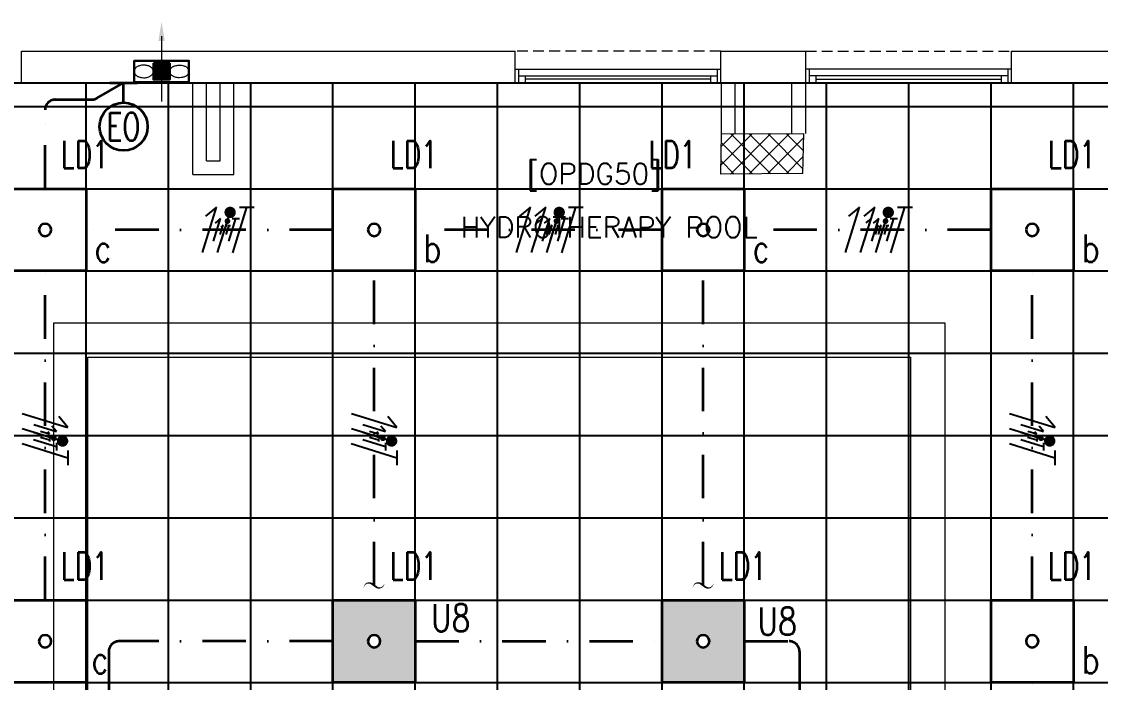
# Model space of a CAD drawing. Header units: inches. Extents: x -12418 to 183584, y -29325 to 19878.
# Drawn here: x 21729 to 29597, y 4800 to 9619 of the extents above; entities that cross this region are included whole.
import ezdxf
from ezdxf.enums import TextEntityAlignment as Align

# ---------------------------------------------------------------- set-up
doc = ezdxf.new("R2010")
doc.units = ezdxf.units.IN
doc.header["$LTSCALE"] = 25
doc.header["$MEASUREMENT"] = 0
for name, pattern in [('00-Ground Floor$0$HIDDEN2', [0.1875, 0.125, -0.0625]), ('DASHDOT', [25.4, 12.7, -6.35, 0, -6.35]), ('DASHED2', [9.525, 6.35, -3.175])]:
    doc.linetypes.add(name, pattern=pattern)
doc.layers.get('0').update_dxf_attribs({"color": 8})
for name, color, linetype, lineweight in [('00-Ground Floor$0$72_EGR_BASE_TEXT', 252, 'Continuous', 5), ('00-Ground Floor$0$Aluminum', 251, 'Continuous', 5), ('00-Ground Floor$0$C-HYDR-CTCH', 251, 'Continuous', 5), ('00-Ground Floor$0$Hatch', 254, 'Continuous', 5), ('00-Ground Floor$0$Proj', 251, 'Continuous', 5), ('00-Ground Floor$0$Walls', 251, 'Continuous', 5), ('E-LITE-CIRC', 6, 'Continuous', 25), ('E-LITE-CIRC-NUMB', 6, 'Continuous', 25), ('E-LITE-CLNG', 150, 'Continuous', 35), ('E-LITE-CLNG-CNDT', 6, 'DASHDOT', 35), ('E-LITE-CTRL', 6, 'Continuous', 25), ('E-LITE-IDEN', 6, 'Continuous', 25), ('E-POWR-CIRC-NUMB', 6, 'Continuous', 25), ('E-POWR-WALL @ 100', 4, 'Continuous', 35), ('E-POWR-WIRE', 6, 'Continuous', 25), ('E-POWR-WIRE @ 100', 6, 'Continuous', 25), ('E-POWR-WIRE @ 20', 6, 'Continuous', 25), ('E-POWR-WIRE @ 50', 6, 'Continuous', 25)]:
    doc.layers.add(name, color=color, linetype=linetype, lineweight=lineweight)
for name, color, linetype in [('00-Ground Floor$0$False Ceiling', 251, 'Continuous'), ('E-LIGHTING CONDUIT', 6, 'Continuous'), ('E-POWR-IDEN', 101, 'Continuous'), ('MC-EX-EQPM', 2, 'Continuous')]:
    doc.layers.add(name, color=color, linetype=linetype)
doc.styles.add('00-Ground Floor$0$SIMPLEX', font='SIMPLEX.shx', dxfattribs={"height": 150})
doc.styles.add('DC_Simplex', font='SIMPLEX.shx', dxfattribs={"width": 0.7})

# ---------------------------------------------------------------- blocks, each defined once
blk = doc.blocks.new('00-Ground Floor$0$A$Ce9e1c4c3')
at = {"layer": '00-Ground Floor$0$False Ceiling', "color": 254}
blk.add_line((-79752.1, 9172.6, 0), (-69822.1, 9172.6, 0), dxfattribs=at)
at = {"layer": '00-Ground Floor$0$False Ceiling', "color": 254, "linetype": 'Continuous'}
for p, q in [((-77800, 1209.6), (-77800, 9172.6)), ((-77200, 1209.6), (-77200, 9172.6)), ((-76600, 1209.6), (-76600, 9172.6)), ((-76000, 1209.6), (-76000, 9172.6)), ((-75400, 1209.6), (-75400, 9172.6)), ((-74800, 1209.6), (-74800, 9172.6)), ((-74200, 1209.6), (-74200, 9172.6)), ((-73600, 1209.6), (-73600, 9172.6)), ((-73000, 1209.6), (-73000, 9172.6)), ((-72400, 1209.6), (-72400, 9172.6)), ((-71800, 1209.6), (-71800, 9172.6)), ((-71200, 1209.6), (-71200, 9172.6)), ((-70600, 1209.6), (-70600, 9172.6)), ((-79752.1, 9000), (-69822.1, 9000)), ((-79752.1, 8400), (-69822.1, 8400)), ((-79752.1, 7800), (-69822.1, 7800)), ((-79752.1, 7200), (-69822.1, 7200)), ((-79752.1, 6600), (-69822.1, 6600)), ((-79752.1, 6000), (-62922.1, 6000)), ((-79752.1, 5400), (-62922.1, 5400)), ((-79752.1, 4800), (-62922.1, 4800))]:
    blk.add_line(p, q, dxfattribs=at)
blk = doc.blocks.new('00-Ground Floor')
at = {"layer": '00-Ground Floor$0$Hatch'}
h = blk.add_hatch(dxfattribs=at)
h.set_pattern_fill('ANSI37', color=256, scale=30)
h.set_pattern_definition([(45, (-1981.42, -13099.68), (-67.35192, 67.35192), []), (135, (-1981.42, -13099.68), (-67.35192, -67.35192), [])])
h.paths.add_polyline_path([(48971.2, 8818.2), (48367.3, 8810.1), (48371.2, 8521.7), (48975.1, 8529.8)])
h.paths.add_polyline_path([(41810.5, 8810.5), (41227, 8805), (41207, 8513.7), (41790.5, 8519.1)])
h.paths.add_polyline_path([(27433.5, 8803.1), (26834.4, 8799), (26828.7, 8506), (27427.8, 8510)])
h.paths.add_polyline_path([(34618.7, 8805.3), (34017.5, 8797.8), (34009.3, 8512.1), (34610.5, 8519.6)])
h.paths.add_polyline_path([(20214.3, 8812.4), (19607.8, 8790.5), (19622.4, 8498), (20228.8, 8519.8)])
h.paths.add_polyline_path([(13477.7, 8802), (12255.7, 8825.9), (12249.3, 8529.8), (13471.3, 8505.8)])
h.paths.add_polyline_path([(13491.8, 1601.9), (12276.8, 1586.2), (12263.3, 1293.7), (13478.3, 1309.4)])
h.paths.add_polyline_path([(13465.7, -5591.3), (12262.6, -5607.3), (12256.9, -5900.3), (13460, -5884.3)])
h.paths.add_polyline_path([(13484.2, -12790), (12287.5, -12801.4), (12290.4, -13095.9), (13487, -13084.4)])
h.paths.add_polyline_path([(5849.2, -12787.9), (5245.6, -12791.6), (5256.3, -13077.1), (5859.8, -13073.4)])
h.paths.add_polyline_path([(5833.8, -5589.9), (5236.9, -5588.3), (5236.8, -5889.5), (5833.6, -5891)])
h.paths.add_polyline_path([(5843.6, 1599.7), (5224.3, 1600.9), (5213.7, 1298), (5833, 1296.7)])
h.paths.add_polyline_path([(5820.3, 8779.1), (5219.7, 8793.5), (5216, 8503.9), (5816.7, 8489.4)])
h.paths.add_polyline_path([(-1378.8, 8777.2), (-1981.4, 8799.9), (-1979.5, 8511.6), (-1376.9, 8488.9)])
h.paths.add_polyline_path([(-1371.1, -5601.1), (-1973.1, -5608.1), (-1969.7, -5899.7), (-1367.7, -5892.7)])
h.paths.add_polyline_path([(-1353.5, -12795.7), (-1951.9, -12796.7), (-1947.1, -13097.4), (-1348.7, -13096.4)])
h.paths.add_polyline_path([(20233.2, -12782.5), (19627.5, -12795.4), (19633.2, -13096.6), (20238.9, -13083.7)])
h.paths.add_polyline_path([(20226.6, -5590), (19632.3, -5607.6), (19634.4, -5904.1), (20228.7, -5886.6)])
h.paths.add_polyline_path([(20217.9, 1618), (19619, 1610.4), (19623, 1310.2), (20221.9, 1317.9)])
h.paths.add_polyline_path([(27418.3, 1602.8), (26816.3, 1607.5), (26820.6, 1315.3), (27422.5, 1310.7)])
h.paths.add_polyline_path([(27422, -5579.9), (26818.1, -5597.5), (26831.6, -5897.5), (27431.7, -5876.5)])
h.paths.add_polyline_path([(27438.1, -12795.9), (26834.3, -12789.3), (26831.9, -13075), (27435.7, -13081.6)])
h.paths.add_polyline_path([(34636.6, -12785.4), (34039.3, -12800), (34048.3, -13099.7), (34645.6, -13085.1)])
h.paths.add_polyline_path([(34629.3, -5597.1), (34028, -5595.2), (34029.2, -5892.4), (34630.4, -5894.3)])
h.paths.add_polyline_path([(34592.8, 1606.7), (34012, 1611.4), (34031.7, 1321.6), (34612.5, 1316.9)])
h.paths.add_polyline_path([(41796.2, 1606), (41198.6, 1619.8), (41200.6, 1327.8), (41798.2, 1314.1)])
h.paths.add_polyline_path([(41797.2, -5592.6), (41228.8, -5600.2), (41230.6, -5894.3), (41799, -5886.7)])
h.paths.add_polyline_path([(41834.3, -12789.7), (41229, -12792.4), (41230.4, -13096.9), (41835.6, -13094.3)])
h.paths.add_polyline_path([(49008.5, -12790.2), (48420.5, -12774.1), (48407.3, -13081.4), (48995.3, -13097.4)])
h.paths.add_polyline_path([(48992.7, -5590.8), (48389.5, -5589.7), (48387.5, -5886.2), (48990.7, -5887.3)])
at = {"layer": '00-Ground Floor$0$Aluminum'}
for p, q in [((25327.9, 9272.6, 0), (26827.9, 9272.6, 0)), ((25352.9, 9272.6, 0), (25352.9, 9172.6, 0)), ((25352.9, 9222.6, 0), (26802.9, 9222.6, 0)), ((25402.9, 9222.6, 0), (25402.9, 9172.6, 0)), ((26752.9, 9222.6, 0), (26752.9, 9172.6, 0)), ((26802.9, 9272.6, 0), (26802.9, 9172.6, 0)), ((28947.9, 9272.6, 0), (27447.9, 9272.6, 0)), ((27472.9, 9272.6, 0), (27472.9, 9172.6, 0)), ((28922.9, 9222.6, 0), (27472.9, 9222.6, 0)), ((27522.9, 9222.6, 0), (27522.9, 9172.6, 0)), ((28872.9, 9222.6, 0), (28872.9, 9172.6, 0)), ((28922.9, 9272.6, 0), (28922.9, 9172.6, 0)), ((25327.9, 9172.6, 0), (26827.9, 9172.6, 0)), ((26752.9, 9197.6, 0), (25402.9, 9197.6, 0)), ((28947.9, 9172.6, 0), (27447.9, 9172.6, 0)), ((27522.9, 9197.6, 0), (28872.9, 9197.6, 0))]:
    blk.add_line(p, q, dxfattribs=at)
at = {"layer": '00-Ground Floor$0$C-HYDR-CTCH', "elevation": 299672, "flags": 128}
blk.add_lwpolyline([(27427.8, 8510), (26828.7, 8506), (26834.4, 8799), (27433.5, 8803.1)], dxfattribs=at)
at = {"layer": '00-Ground Floor$0$C-HYDR-CTCH', "flags": 128}
blk.add_lwpolyline([(27427.8, 8510), (27433.5, 8803.1)], dxfattribs=at)
at = {"layer": '00-Ground Floor$0$Proj', "linetype": '00-Ground Floor$0$HIDDEN2', "ltscale": 25}
for p, q in [((26827.9, 9402.6, 0), (25327.9, 9402.6, 0)), ((27447.9, 9402.6, 0), (28947.9, 9402.6, 0))]:
    blk.add_line(p, q, dxfattribs=at)
at = {"layer": '00-Ground Floor$0$Proj'}
for p, q in [((21962.9, 7422.6, 0), (28462.9, 7422.6, 0)), ((21962.9, 2922.6, 0), (21962.9, 7422.6, 0)), ((28462.9, 7422.6, 0), (28462.9, 2922.6, 0)), ((22212.9, 7172.6, 0), (28212.9, 7172.6, 0)), ((22212.9, 3172.6, 0), (22212.9, 7172.6, 0)), ((28212.9, 7172.6, 0), (28212.9, 3172.6, 0))]:
    blk.add_line(p, q, dxfattribs=at)
at = {"layer": '00-Ground Floor$0$Walls'}
for p, q in [((21728.8, 9402.6, 0), (25327.9, 9402.6, 0)), ((21728.8, 9172.6, 0), (21728.8, 9402.6, 0)), ((25327.9, 9172.6, 0), (25327.9, 9402.6, 0)), ((26827.9, 9402.6, 0), (27447.9, 9402.6, 0)), ((26827.9, 9172.6, 0), (26827.9, 9402.6, 0)), ((27447.9, 8802.6, 0), (27447.9, 9402.6, 0)), ((28947.9, 9402.6, 0), (32509.4, 9402.6, 0)), ((28947.9, 9172.6, 0), (28947.9, 9402.6, 0)), ((21728.8, 9172.6, 0), (22977.9, 9172.6, 0)), ((22977.9, 8502.6, 0), (22977.9, 9172.6, 0)), ((23177.9, 9172.6, 0), (23077.9, 9172.6, 0)), ((23077.9, 8602.6, 0), (23077.9, 9172.6, 0)), ((23177.9, 8602.6, 0), (23177.9, 9172.6, 0)), ((23277.9, 9172.6, 0), (25327.9, 9172.6, 0)), ((23277.9, 8502.6, 0), (23277.9, 9172.6, 0)), ((26827.9, 9172.6, 0), (26834.4, 9172.6, 299672)), ((26834.4, 8799, 299672), (26834.4, 9172.6, 299672)), ((26934.4, 9172.6, 299672), (27347.9, 9172.6, 0)), ((26934.4, 8799, 299672), (26934.4, 9172.6, 299672)), ((27347.9, 8802.6, 0), (27347.9, 9172.6, 0)), ((28947.9, 9172.6, 0), (30177.9, 9172.6, 0)), ((23077.9, 8602.6, 0), (23177.9, 8602.6, 0)), ((22977.9, 8502.6, 0), (23277.9, 8502.6, 0))]:
    blk.add_line(p, q, dxfattribs=at)
at = {"layer": '00-Ground Floor$0$False Ceiling', "color": 254}
blk.add_blockref('00-Ground Floor$0$A$Ce9e1c4c3', (100000, 0), dxfattribs=at)
at = {"layer": '00-Ground Floor$0$72_EGR_BASE_TEXT', "char_height": 150, "attachment_point": 2, "style": '00-Ground Floor$0$SIMPLEX'}
for s, insert in [('[OPDG50]', (25904.6, 8583.7, 0)), ('HYDROTHERAPY POOL', (26013.9, 8194.2))]:
    blk.add_mtext(s, dxfattribs=dict(at, insert=insert))
blk = doc.blocks.new('*U14')
blk.add_lwpolyline([(-300, 300), (-300, -300), (300, -300), (300, 300)], close=True)
blk.add_circle((0, 0), 45)
at = {"layer": 'E-LITE-CIRC-NUMB', "style": 'DC_Simplex', "width": 0.7, "flags": 8}
blk.add_attdef('CIRCUIT', text='', height=200, rotation=0, dxfattribs=at).set_placement((-473.9, 300), align=Align.RIGHT)
at = {"layer": 'E-LITE-CTRL', "style": 'DC_Simplex', "width": 0.7, "flags": 8}
blk.add_attdef('CONTROL', (1118.9, -935), '', height=200, rotation=360, dxfattribs=at)
at = {"layer": 'E-LITE-IDEN', "style": 'DC_Simplex', "width": 0.7, "flags": 8}
blk.add_attdef('TYPE', (-114.6, 448.6), '', height=200, rotation=360, dxfattribs=at)
blk = doc.blocks.new('*U16')
blk.add_lwpolyline([(-300, 300), (-300, -300), (300, -300), (300, 300)], close=True)
blk.add_circle((0, 0), 45)
at = {"layer": 'E-LITE-CIRC-NUMB', "style": 'DC_Simplex', "width": 0.7, "flags": 8}
blk.add_attdef('CIRCUIT', text='', height=200, rotation=0, dxfattribs=at).set_placement((-473.9, 300), align=Align.RIGHT)
at = {"layer": 'E-LITE-CTRL', "style": 'DC_Simplex', "width": 0.7, "flags": 8}
blk.add_attdef('CONTROL', (1118.9, -935), '', height=200, rotation=360, dxfattribs=at)
at = {"layer": 'E-LITE-IDEN', "style": 'DC_Simplex', "width": 0.7, "flags": 8}
blk.add_attdef('TYPE', (399.3, 448.6), '', height=200, rotation=360, dxfattribs=at)
blk = doc.blocks.new('*U253')
h = blk.add_hatch(color=254)
h.dxf.hatch_style = 1
h.paths.add_polyline_path([(-300, 300), (-300, -300), (300, -300), (300, 300)])
edge = h.paths.add_edge_path(flags=16)
edge.add_arc((0, 0), 45, 0, 360)
blk.add_lwpolyline([(-300, 300), (-300, -300), (300, -300), (300, 300)], close=True)
blk.add_circle((0, 0), 45)
at = {"layer": 'E-LITE-CIRC-NUMB', "style": 'DC_Simplex', "width": 0.7, "flags": 8}
blk.add_attdef('CIRCUIT', text='', height=200, rotation=0, dxfattribs=at).set_placement((-473.9, 300), align=Align.RIGHT)
at = {"layer": 'E-LITE-CTRL', "style": 'DC_Simplex', "width": 0.7, "flags": 8}
blk.add_attdef('CONTROL', (1118.9, -935), '', height=200, rotation=360, dxfattribs=at)
at = {"layer": 'E-LITE-IDEN', "style": 'DC_Simplex', "width": 0.7, "flags": 8}
blk.add_attdef('TYPE', (-114.6, 448.6), '', height=200, rotation=360, dxfattribs=at)
blk = doc.blocks.new('*U312')
h = blk.add_hatch(color=254)
h.dxf.hatch_style = 1
h.paths.add_polyline_path([(-300, 300), (-300, -300), (300, -300), (300, 300)])
edge = h.paths.add_edge_path(flags=16)
edge.add_arc((0, 0), 45, 0, 360)
blk.add_lwpolyline([(-300, 300), (-300, -300), (300, -300), (300, 300)], close=True)
blk.add_circle((0, 0), 45)
at = {"layer": 'E-LITE-CIRC-NUMB', "style": 'DC_Simplex', "width": 0.7, "flags": 8}
blk.add_attdef('CIRCUIT', text='', height=200, rotation=0, dxfattribs=at).set_placement((-473.9, 300), align=Align.RIGHT)
at = {"layer": 'E-LITE-CTRL', "style": 'DC_Simplex', "width": 0.7, "flags": 8}
blk.add_attdef('CONTROL', (1118.9, -935), '', height=200, rotation=360, dxfattribs=at)
at = {"layer": 'E-LITE-IDEN', "style": 'DC_Simplex', "width": 0.7, "flags": 8}
blk.add_attdef('TYPE', (-114.6, 448.6), '', height=200, rotation=360, dxfattribs=at)
blk = doc.blocks.new('*U252')
blk.add_lwpolyline([(-300, 300), (-300, -300), (300, -300), (300, 300)], close=True)
blk.add_circle((0, 0), 45)
at = {"layer": 'E-LITE-CIRC-NUMB', "style": 'DC_Simplex', "width": 0.7, "flags": 8}
blk.add_attdef('CIRCUIT', text='', height=200, rotation=0, dxfattribs=at).set_placement((-473.9, 300), align=Align.RIGHT)
at = {"layer": 'E-LITE-CTRL', "style": 'DC_Simplex', "width": 0.7, "flags": 8}
blk.add_attdef('CONTROL', (1118.9, -935), '', height=200, rotation=360, dxfattribs=at)
at = {"layer": 'E-LITE-IDEN', "style": 'DC_Simplex', "width": 0.7, "flags": 8}
blk.add_attdef('TYPE', (-114.6, 448.6), '', height=200, rotation=360, dxfattribs=at)
blk = doc.blocks.new('*U82')
for p, q in [((-1.658, 1.617), (1.663, 0.587)), ((1.663, 0.587), (1.004, 1.389)), ((-1.66, 0.515), (1.66, -0.515)), ((-1.663, -0.587), (1.658, -1.617)), ((1.659, -1.078), (1.657, -2.157))]:
    blk.add_line(p, q)
at = {"const_width": 0.414}
blk.add_lwpolyline([(1.278, -0.19, 1), (1.277, -0.604, 1)], format="xyb", close=True, dxfattribs=at)
blk = doc.blocks.new('*U1234')
at = {"layer": 'E-POWR-WIRE @ 100', "xscale": 100, "yscale": 100, "zscale": 100}
blk.add_blockref('*U82', (24300, 6600), dxfattribs=at)
at = {"layer": 'E-POWR-WIRE @ 20', "xscale": 20, "yscale": 20, "zscale": 20}
blk.add_blockref('*U82', (24300, 6600), dxfattribs=at)
at = {"layer": 'E-POWR-WIRE @ 50', "xscale": 50, "yscale": 50, "zscale": 50}
blk.add_blockref('*U82', (24300, 6600), dxfattribs=at)
blk = doc.blocks.new('*U1235')
at = {"layer": 'E-POWR-WIRE @ 100', "xscale": 100, "yscale": 100, "zscale": 100}
blk.add_blockref('*U82', (21900, 6600), dxfattribs=at)
at = {"layer": 'E-POWR-WIRE @ 20', "xscale": 20, "yscale": 20, "zscale": 20}
blk.add_blockref('*U82', (21900, 6600), dxfattribs=at)
at = {"layer": 'E-POWR-WIRE @ 50', "xscale": 50, "yscale": 50, "zscale": 50}
blk.add_blockref('*U82', (21900, 6600), dxfattribs=at)
blk = doc.blocks.new('*U1238')
at = {"layer": 'E-POWR-WIRE @ 100', "xscale": 100, "yscale": 100, "zscale": 100}
blk.add_blockref('*U82', (29100, 6600), dxfattribs=at)
at = {"layer": 'E-POWR-WIRE @ 20', "xscale": 20, "yscale": 20, "zscale": 20}
blk.add_blockref('*U82', (29100, 6600), dxfattribs=at)
at = {"layer": 'E-POWR-WIRE @ 50', "xscale": 50, "yscale": 50, "zscale": 50}
blk.add_blockref('*U82', (29100, 6600), dxfattribs=at)
blk = doc.blocks.new('*U81')
for p, q in [((-2.719, -1.655), (-1.689, 1.665)), ((-1.689, 1.665), (-2.491, 1.006)), ((-1.617, -1.658), (-0.587, 1.663)), ((-0.587, 1.663), (-1.389, 1.004)), ((-0.515, -1.66), (0.515, 1.66)), ((0.587, -1.663), (1.617, 1.658)), ((1.078, 1.659), (2.157, 1.657))]:
    blk.add_line(p, q)
at = {"const_width": 0.414}
blk.add_lwpolyline([(0.19, 1.278, 1), (0.604, 1.277, 1)], format="xyb", close=True, dxfattribs=at)
blk = doc.blocks.new('*U1239')
at = {"layer": 'E-POWR-WIRE @ 100', "xscale": 100, "yscale": 100, "zscale": 100}
blk.add_blockref('*U81', (28010.2, 8099.7), dxfattribs=at)
at = {"layer": 'E-POWR-WIRE @ 20', "xscale": 20, "yscale": 20, "zscale": 20}
blk.add_blockref('*U81', (28010.2, 8099.7), dxfattribs=at)
at = {"layer": 'E-POWR-WIRE @ 50', "xscale": 50, "yscale": 50, "zscale": 50}
blk.add_blockref('*U81', (28010.2, 8099.7), dxfattribs=at)
blk = doc.blocks.new('*U1240')
at = {"layer": 'E-POWR-WIRE @ 100', "xscale": 100, "yscale": 100, "zscale": 100}
blk.add_blockref('*U81', (25610.2, 8099.7), dxfattribs=at)
at = {"layer": 'E-POWR-WIRE @ 20', "xscale": 20, "yscale": 20, "zscale": 20}
blk.add_blockref('*U81', (25610.2, 8099.7), dxfattribs=at)
at = {"layer": 'E-POWR-WIRE @ 50', "xscale": 50, "yscale": 50, "zscale": 50}
blk.add_blockref('*U81', (25610.2, 8099.7), dxfattribs=at)
blk = doc.blocks.new('*U74')
for p, q in [((-1.617, -1.658), (-0.587, 1.663)), ((-0.587, 1.663), (-1.389, 1.004)), ((-0.515, -1.66), (0.515, 1.66)), ((0.587, -1.663), (1.617, 1.658)), ((1.078, 1.659), (2.157, 1.657))]:
    blk.add_line(p, q)
at = {"const_width": 0.414}
blk.add_lwpolyline([(0.19, 1.278, 1), (0.604, 1.277, 1)], format="xyb", close=True, dxfattribs=at)
blk = doc.blocks.new('*U1241')
at = {"layer": 'E-POWR-WIRE @ 100', "xscale": 100, "yscale": 100, "zscale": 100}
blk.add_blockref('*U74', (23210.2, 8099.7), dxfattribs=at)
at = {"layer": 'E-POWR-WIRE @ 20', "xscale": 20, "yscale": 20, "zscale": 20}
blk.add_blockref('*U74', (23210.2, 8099.7), dxfattribs=at)
at = {"layer": 'E-POWR-WIRE @ 50', "xscale": 50, "yscale": 50, "zscale": 50}
blk.add_blockref('*U74', (23210.2, 8099.7), dxfattribs=at)
blk = doc.blocks.new('*U98')
at = {"layer": 'MC-EX-EQPM', "lineweight": 9}
blk.add_hatch(color=253, dxfattribs=at).paths.add_polyline_path([(15.7, 160.3), (-15.7, 160.3), (0, 254.8)], flags=0)
at = {"layer": 'MC-EX-EQPM', "color": 253, "lineweight": 9}
blk.add_line((0, 183.8), (0, -132.9), dxfattribs=at)
at = {"layer": 'MC-EX-EQPM', "color": 253, "linetype": 'DASHED2', "lineweight": 30, "ltscale": 2.5}
for p, q in [((-32.6, 52.3), (-32.6, -27.5)), ((-26.4, 52.3), (-26.4, -27.5)), ((-17.2, 52.3), (-17.2, -27.5)), ((-6.9, 52.3), (-6.9, -27.5)), ((6.9, 52.3), (6.9, -27.5)), ((17.2, 52.3), (17.2, -27.5)), ((26.4, 52.3), (26.4, -27.5)), ((32.6, 52.3), (32.6, -27.5))]:
    blk.add_line(p, q, dxfattribs=at)
at = {"layer": 'MC-EX-EQPM', "color": 253, "lineweight": 30, "ltscale": 2.5}
for points in [[(-133, -39.8), (133, -39.8), (133, 64.7), (-133, 64.7)], [(-39.9, 52.3), (39.9, 52.3), (39.9, -27.5), (-39.9, -27.5)]]:
    blk.add_lwpolyline(points, close=True, dxfattribs=at)
at = {"layer": 'MC-EX-EQPM', "color": 253, "lineweight": 9}
for points, knots in [([(-39.9, 12.4), (-39.9, 13.7), (-40, 14.9), (-40.4, 17.4), (-40.7, 18.6), (-41.5, 20.9), (-42, 22), (-43, 24), (-43.6, 25), (-44.9, 26.9), (-45.6, 27.7), (-47.4, 29.8), (-48.6, 31), (-51.1, 33), (-52.4, 34), (-55.1, 35.6), (-56.5, 36.4), (-59.4, 37.8), (-60.9, 38.4), (-65, 39.9), (-67.6, 40.7), (-73, 41.9), (-75.8, 42.3), (-81.5, 42.9), (-84.3, 43), (-90.7, 43), (-94.3, 42.7), (-101.2, 41.7), (-104.6, 40.9), (-110, 39.2), (-112.2, 38.4), (-116.4, 36.4), (-118.4, 35.3), (-121.7, 33.1), (-123.1, 32), (-125.6, 29.7), (-126.8, 28.4), (-128.8, 25.9), (-129.5, 24.7), (-130.9, 22.1), (-131.5, 20.8), (-132.4, 17.9), (-132.7, 16.4), (-133, 14), (-133, 13.2), (-133, 12.4)], [0, 0, 0, 0, 0.083152, 0.083152, 0.166304, 0.166304, 0.249457, 0.249457, 0.332609, 0.332609, 0.415761, 0.415761, 0.545395, 0.545395, 0.675028, 0.675028, 0.804662, 0.804662, 0.934296, 0.934296, 1.152782, 1.152782, 1.371268, 1.371268, 1.589754, 1.589754, 1.860357, 1.860357, 2.130959, 2.130959, 2.317705, 2.317705, 2.504451, 2.504451, 2.641391, 2.641391, 2.778331, 2.778331, 2.881554, 2.881554, 2.984776, 2.984776, 3.087999, 3.087999, 3.141593, 3.141593, 3.141593, 3.141593]), ([(-133, 12.4), (-133, 11.7), (-133, 10.9), (-132.7, 8.6), (-132.4, 7.1), (-131.5, 4.3), (-131, 2.9), (-129.6, 0.3), (-128.9, -0.9), (-127.2, -3.1), (-126.3, -4.1), (-124.4, -6), (-123.5, -6.8), (-121.4, -8.4), (-120.4, -9.1), (-117.5, -11), (-115.7, -11.9), (-111.8, -13.7), (-109.8, -14.4), (-105.7, -15.7), (-103.6, -16.2), (-99.3, -17.1), (-97.1, -17.4), (-90.1, -18.2), (-85.3, -18.3), (-77.2, -17.7), (-74, -17.2), (-67.7, -15.9), (-64.6, -15), (-59.7, -13.1), (-57.7, -12.2), (-54, -10.1), (-52.2, -9), (-49.2, -6.7), (-48, -5.6), (-45.8, -3.2), (-44.7, -1.9), (-43.1, 0.7), (-42.4, 1.9), (-41.3, 4.5), (-40.8, 5.9), (-40.2, 8.8), (-40, 10.2), (-39.9, 12), (-39.9, 12.2), (-39.9, 12.4)], [3.141593, 3.141593, 3.141593, 3.141593, 3.191222, 3.191222, 3.294445, 3.294445, 3.397668, 3.397668, 3.500891, 3.500891, 3.604114, 3.604114, 3.707337, 3.707337, 3.810559, 3.810559, 3.981855, 3.981855, 4.15315, 4.15315, 4.324446, 4.324446, 4.495741, 4.495741, 4.865323, 4.865323, 5.117184, 5.117184, 5.369044, 5.369044, 5.542485, 5.542485, 5.715925, 5.715925, 5.843378, 5.843378, 5.97083, 5.97083, 6.069787, 6.069787, 6.168745, 6.168745, 6.267702, 6.267702, 6.283185, 6.283185, 6.283185, 6.283185]), ([(39.9, 12.4), (39.9, 13.7), (40, 14.9), (40.4, 17.4), (40.7, 18.6), (41.5, 20.9), (42, 22), (43, 24), (43.6, 25), (44.9, 26.9), (45.6, 27.7), (47.4, 29.8), (48.6, 31), (51.1, 33), (52.4, 34), (55.1, 35.6), (56.5, 36.4), (59.4, 37.8), (60.9, 38.4), (65, 39.9), (67.6, 40.7), (73, 41.9), (75.8, 42.3), (81.5, 42.9), (84.3, 43), (90.7, 43), (94.3, 42.7), (101.2, 41.7), (104.6, 40.9), (110, 39.2), (112.2, 38.4), (116.4, 36.4), (118.4, 35.3), (121.7, 33.1), (123.1, 32), (125.6, 29.7), (126.8, 28.4), (128.8, 25.9), (129.5, 24.7), (130.9, 22.1), (131.5, 20.8), (132.4, 17.9), (132.7, 16.4), (133, 14), (133, 13.2), (133, 12.4)], [0, 0, 0, 0, 0.083152, 0.083152, 0.166304, 0.166304, 0.249457, 0.249457, 0.332609, 0.332609, 0.415761, 0.415761, 0.545395, 0.545395, 0.675028, 0.675028, 0.804662, 0.804662, 0.934296, 0.934296, 1.152782, 1.152782, 1.371268, 1.371268, 1.589754, 1.589754, 1.860357, 1.860357, 2.130959, 2.130959, 2.317705, 2.317705, 2.504451, 2.504451, 2.641391, 2.641391, 2.778331, 2.778331, 2.881554, 2.881554, 2.984776, 2.984776, 3.087999, 3.087999, 3.141593, 3.141593, 3.141593, 3.141593]), ([(133, 12.4), (133, 11.7), (133, 10.9), (132.7, 8.6), (132.4, 7.1), (131.5, 4.3), (131, 2.9), (129.6, 0.3), (128.9, -0.9), (127.2, -3.1), (126.3, -4.1), (124.4, -6), (123.5, -6.8), (121.4, -8.4), (120.4, -9.1), (117.5, -11), (115.7, -11.9), (111.8, -13.7), (109.8, -14.4), (105.7, -15.7), (103.6, -16.2), (99.3, -17.1), (97.1, -17.4), (90.1, -18.2), (85.3, -18.3), (77.2, -17.7), (74, -17.2), (67.7, -15.9), (64.6, -15), (59.7, -13.1), (57.7, -12.2), (54, -10.1), (52.2, -9), (49.2, -6.7), (48, -5.6), (45.8, -3.2), (44.7, -1.9), (43.1, 0.7), (42.4, 1.9), (41.3, 4.5), (40.8, 5.9), (40.2, 8.8), (40, 10.2), (39.9, 12), (39.9, 12.2), (39.9, 12.4)], [3.141593, 3.141593, 3.141593, 3.141593, 3.191222, 3.191222, 3.294445, 3.294445, 3.397668, 3.397668, 3.500891, 3.500891, 3.604114, 3.604114, 3.707337, 3.707337, 3.810559, 3.810559, 3.981855, 3.981855, 4.15315, 4.15315, 4.324446, 4.324446, 4.495741, 4.495741, 4.865323, 4.865323, 5.117184, 5.117184, 5.369044, 5.369044, 5.542485, 5.542485, 5.715925, 5.715925, 5.843378, 5.843378, 5.97083, 5.97083, 6.069787, 6.069787, 6.168745, 6.168745, 6.267702, 6.267702, 6.283185, 6.283185, 6.283185, 6.283185])]:
    blk.add_open_spline(points, degree=3, knots=knots, dxfattribs=at)
blk = doc.blocks.new('*U92')
for p, q in [((-1, 0), (1, 0)), ((0, -1.45), (0, 0))]:
    blk.add_line(p, q)
blk.add_circle((0, -3.2), 1.75)
at = {"layer": 'E-POWR-CIRC-NUMB', "style": 'DC_Simplex', "width": 0.7, "flags": 8}
blk.add_attdef('CIRCUIT', (3.364, 5.671), '', height=2, rotation=360, dxfattribs=at)
at = {"layer": 'E-POWR-IDEN', "style": 'DC_Simplex', "width": 0.7, "flags": 8}
blk.add_attdef('TYPE', text='', height=2, rotation=180, dxfattribs=at).set_placement((0, -3.2), align=Align.MIDDLE_CENTER)
blk = doc.blocks.new('CD-CUT')
at = {"linetype": 'Continuous'}
blk.add_lwpolyline([(-30, 100, 0, 1.75, 0), (-14, 97, 1.75, 17.5, -0.545095), (15, 21, 17.5, 17.5, 0), (-15, -21, 17.5, 1.75, 0.545095), (14, -97, 1.75, 0, 0), (30, -100, 0, 0, 0)], format="xyseb", dxfattribs=at)

msp = doc.modelspace()

# ---------------------------------------------------------------- linework, layer by layer
at = {"layer": 'E-LITE-CLNG-CNDT'}
msp.add_lwpolyline([(21900, 8400), (21900, 8974.3, -0.414214), (21975, 9049.3), (22239.2, 9049.3, 0.131652), (22276.7, 9059.4), (22472.7, 9172.6)], format="xyb", dxfattribs=at)
for points in [[(24000, 8100), (22200, 8100)], [(26400, 8100), (24600, 8100)], [(28800, 8100), (27000, 8100)], [(21900, 5400), (21900, 7800)], [(24300, 5507.2), (24300, 7800)], [(26700, 5507.2), (26700, 7800)], [(29100, 5400), (29100, 7800)], [(29100, 2400), (29100, 4800)]]:
    msp.add_lwpolyline(points, dxfattribs=at)
at = {"layer": 'E-LITE-CLNG-CNDT', "color": 1, "elevation": 0}
msp.add_lwpolyline([(24000, 5100), (22439.9, 5100, 0.414214), (22364.9, 5025), (22364.9, -652.9, -0.031924), (22364.3, -662.4), (22288.5, -1022.4, 0.031924), (22287.9, -1031.9), (22287.9, -4347.4)], format="xyb", dxfattribs=at)
at = {"layer": 'E-LITE-CLNG-CNDT', "color": 1}
msp.add_lwpolyline([(24600, 5100), (26400, 5100)], dxfattribs=at)
msp.add_lwpolyline([(27000, 5100), (27327.9, 5100, -0.414214), (27402.9, 5025), (27402.9, 2775, 0.414214), (27477.9, 2700), (32400, 2700)], format="xyb", dxfattribs=at)

# ---------------------------------------------------------------- block references
at = {"layer": 'E-LIGHTING CONDUIT', "xscale": 0.762, "yscale": 0.762, "zscale": 0.762, "rotation": 270}
for p in [(24300, 5507.2), (26700, 5507.2)]:
    msp.add_blockref('CD-CUT', p, dxfattribs=at)
at = {"layer": 'E-LITE-CLNG'}
ref = msp.add_blockref('*U14', (21900, 8100), dxfattribs=dict(at, xscale=-1))
ref.add_attrib('TYPE', 'LD1', (22014.6, 8548.6), dxfattribs={"layer": 'E-LITE-IDEN', "height": 200, "rotation": 0, "style": 'DC_Simplex', "width": 0.7, "flags": 8})
ref = msp.add_blockref('*U14', (24300, 8100), dxfattribs=dict(at, xscale=-1))
ref.add_attrib('TYPE', 'LD1', (24414.6, 8548.6), dxfattribs={"layer": 'E-LITE-IDEN', "height": 200, "rotation": 0, "style": 'DC_Simplex', "width": 0.7, "flags": 8})
ref = msp.add_blockref('*U16', (26700, 8100), dxfattribs=dict(at, xscale=-1))
ref.add_attrib('TYPE', 'LD1', (26300.7, 8548.6), dxfattribs={"layer": 'E-LITE-IDEN', "height": 200, "rotation": 0, "style": 'DC_Simplex', "width": 0.7, "flags": 8})
ref = msp.add_blockref('*U14', (29100, 8100), dxfattribs=dict(at, xscale=-1))
ref.add_attrib('TYPE', 'LD1', (29214.6, 8548.6), dxfattribs={"layer": 'E-LITE-IDEN', "height": 200, "rotation": 0, "style": 'DC_Simplex', "width": 0.7, "flags": 8})
ref = msp.add_blockref('*U252', (21900, 5100), dxfattribs=dict(at, xscale=-1))
ref.add_attrib('TYPE', 'LD1', (22014.6, 5548.6), dxfattribs={"layer": 'E-LITE-IDEN', "height": 200, "rotation": 0, "style": 'DC_Simplex', "width": 0.7, "flags": 8})
ref = msp.add_blockref('*U312', (24300, 5100), dxfattribs=dict(at, xscale=-1))
ref.add_attrib('TYPE', 'LD1', (24414.6, 5548.6), dxfattribs={"layer": 'E-LITE-IDEN', "height": 200, "rotation": 0, "style": 'DC_Simplex', "width": 0.7, "flags": 8})
ref = msp.add_blockref('*U253', (26700, 5100), dxfattribs=dict(at, xscale=-1))
ref.add_attrib('TYPE', 'LD1', (26814.6, 5548.6), dxfattribs={"layer": 'E-LITE-IDEN', "height": 200, "rotation": 0, "style": 'DC_Simplex', "width": 0.7, "flags": 8})
ref = msp.add_blockref('*U14', (29100, 5100), dxfattribs=dict(at, xscale=-1))
ref.add_attrib('TYPE', 'LD1', (29214.6, 5548.6), dxfattribs={"layer": 'E-LITE-IDEN', "height": 200, "rotation": 0, "style": 'DC_Simplex', "width": 0.7, "flags": 8})
at = {"layer": 'E-LITE-CLNG-CNDT', "color": 1}
msp.add_blockref('00-Ground Floor', (0, 0), dxfattribs=at)
at = {"layer": 'E-POWR-WALL @ 100'}
ref = msp.add_blockref('*U92', (22472.7, 9172.6, 0), dxfattribs=dict(at, xscale=100, yscale=100, zscale=100))
ref.add_attrib('TYPE', 'EO', dxfattribs={"layer": 'E-POWR-IDEN', "height": 200, "style": 'DC_Simplex', "width": 0.7, "flags": 8}).set_placement((22472.7, 8852.6, 0), align=Align.MIDDLE_CENTER)
at = {"layer": 'E-POWR-WIRE'}
for name in ['*U1241', '*U1240', '*U1239', '*U1235', '*U1234', '*U1238']:
    msp.add_blockref(name, (0, 0), dxfattribs=at)
at = {"layer": 'MC-EX-EQPM', "xscale": 1.5, "yscale": 1.5, "zscale": 1.5}
msp.add_blockref('*U98', (22749.8, 9236.4, 0), dxfattribs=at)

# ---------------------------------------------------------------- texts
at = {"layer": 'E-LITE-CIRC', "style": 'DC_Simplex', "width": 0.8}
for s, p in [('b', (24660.7, 7865)), ('b', (29460.7, 7865)), ('c', (22260.7, 7865)), ('c', (27060.7, 7865)), ('U8', (24714.4, 5171.1)), ('U8', (27095.5, 5145.9)), ('b', (29460.7, 4865)), ('c', (22238.6, 4865))]:
    msp.add_text(s, height=200, rotation=0.00003, dxfattribs=at).set_placement(p)

doc.saveas('drawing.dxf')
